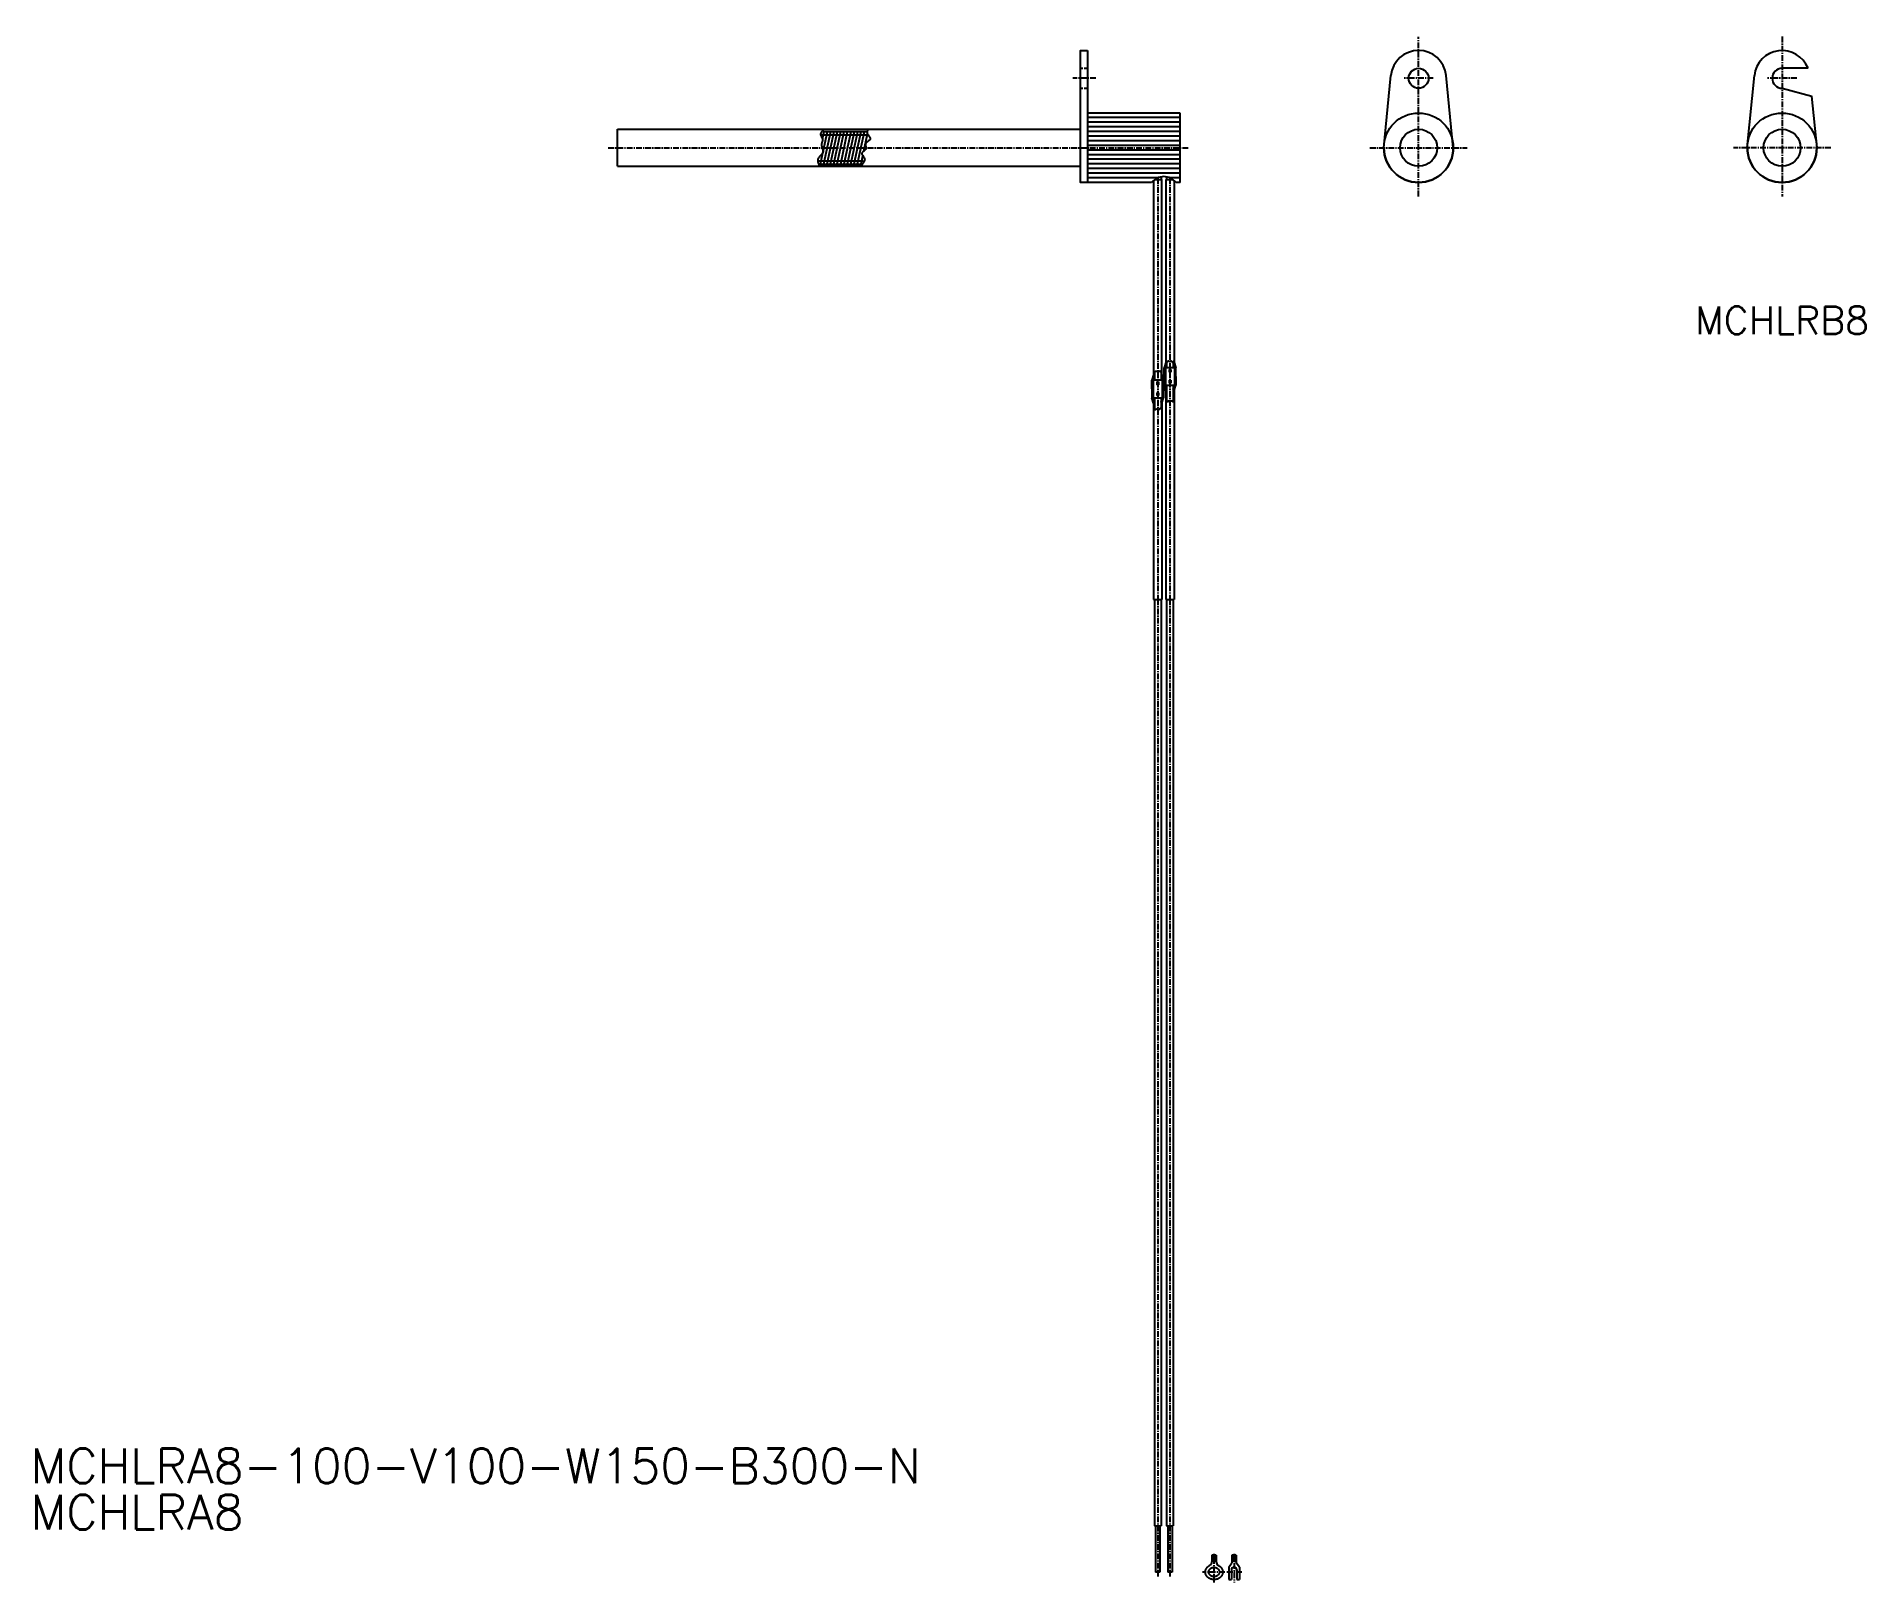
# Model space of a CAD drawing. Extents: x 65 to 460, y 37 to 370.
import ezdxf
from ezdxf.enums import TextEntityAlignment as Align

# ---------------------------------------------------------------- set-up
doc = ezdxf.new("R2010")
doc.units = 0
doc.linetypes.add('CENTER', pattern=[2, 1.25, -0.25, 0.25, -0.25])
doc.linetypes.add('DASHED', pattern=[0.75, 0.5, -0.25])
doc.layers.get('0').update_dxf_attribs({"linetype": 'CONTINUOUS'})
doc.layers.add('CENTER', color=1, linetype='CENTER')
doc.styles.get("Standard").update_dxf_attribs({"font": 'txt.shx', "bigfont": 'extfont.shx'})

msp = doc.modelspace()

# ---------------------------------------------------------------- linework, layer by layer
at = {"color": 3, "linetype": 'DASHED'}
for p, q in [((290.08, 363.6), (291.58, 363.6)), ((290.08, 359.3), (291.58, 359.3))]:
    msp.add_line(p, q, dxfattribs=at)
at = {"color": 7, "linetype": 'CONTINUOUS'}
for p, q in [((447.18, 363.6), (441.58, 363.6)), ((355.58, 346.45), (357.11, 362.05)), ((370.58, 346.45), (369.05, 362.05)), ((434.04, 346.45), (435.61, 362.05)), ((441.58, 359.3), (448, 357.58)), ((449.12, 346.45), (448, 357.58)), ((311.58, 353.95), (291.58, 353.95)), ((311.58, 352.95), (291.58, 352.95)), ((311.58, 351.95), (291.58, 351.95)), ((311.58, 338.95), (311.58, 353.95)), ((190.08, 350.45), (290.08, 350.45)), ((190.08, 342.45), (190.08, 350.45)), ((311.58, 350.95), (291.58, 350.95)), ((311.58, 349.95), (291.58, 349.95)), ((311.58, 348.95), (291.58, 348.95)), ((311.58, 347.95), (291.58, 347.95)), ((311.58, 346.95), (291.58, 346.95)), ((311.58, 345.95), (291.58, 345.95)), ((311.58, 344.95), (291.58, 344.95)), ((311.58, 343.95), (291.58, 343.95)), ((190.08, 342.45), (290.08, 342.45)), ((311.58, 342.95), (291.58, 342.95)), ((311.58, 341.95), (291.58, 341.95)), ((311.58, 340.95), (291.58, 340.95)), ((306.75, 339.95), (291.58, 339.95)), ((307.45, 340.16), (307.45, 339.6)), ((308.67, 340.16), (308.67, 339.6)), ((311.58, 339.95), (309.37, 339.95)), ((305.4, 338.95), (291.58, 338.95)), ((305.8, 339.36), (305.8, 297.42)), ((306.11, 339.6), (307.65, 339.6)), ((307.65, 297.42), (307.65, 339.6)), ((308.46, 339.6), (310, 339.6)), ((308.46, 339.6), (308.46, 300.12)), ((310.31, 339.36), (310.31, 300.12)), ((311.58, 338.95), (310.71, 338.95)), ((305.8, 297.42), (305.47, 296.27)), ((305.47, 294.37), (305.47, 296.27)), ((307.65, 297.42), (307.98, 296.27)), ((307.98, 294.37), (307.98, 296.27)), ((308.46, 300.12), (308.13, 298.96)), ((308.13, 297.07), (308.13, 298.96)), ((308.13, 297.07), (308.13, 295.17)), ((310.31, 300.12), (310.64, 298.96)), ((310.64, 297.07), (310.64, 298.96)), ((310.64, 297.07), (310.64, 295.17)), ((305.47, 294.37), (305.47, 292.47)), ((305.8, 291.32), (305.47, 292.47)), ((307.65, 291.32), (307.98, 292.47)), ((307.98, 294.37), (307.98, 292.47)), ((308.46, 294.02), (308.13, 295.17)), ((308.46, 294.02), (308.46, 248.95)), ((310.31, 294.02), (310.64, 295.17)), ((310.31, 294.02), (310.31, 248.95)), ((305.8, 291.32), (305.8, 248.95)), ((307.65, 291.32), (307.65, 248.95)), ((305.8, 248.95), (307.65, 248.95)), ((306.01, 248.95), (306.01, 48.95)), ((307.45, 248.95), (307.45, 48.95)), ((308.46, 248.95), (310.31, 248.95)), ((308.67, 248.95), (308.67, 48.95)), ((310.11, 248.95), (310.11, 48.95)), ((306.01, 48.95), (307.45, 48.95)), ((306.27, 48.95), (306.27, 38.95)), ((307.19, 48.95), (307.19, 38.95)), ((308.67, 48.95), (310.11, 48.95)), ((308.93, 48.95), (308.93, 38.95)), ((309.85, 48.95), (309.85, 38.95)), ((317.82, 40.29), (317.92, 40.35)), ((318.45, 42.61), (318.45, 41.17)), ((319.37, 42.61), (318.45, 42.61)), ((318.45, 41.37), (319.37, 41.37)), ((318.71, 42.61), (318.71, 41.37)), ((319.1, 42.61), (319.1, 41.37)), ((319.37, 42.61), (319.37, 41.17)), ((319.9, 40.35), (320, 40.29)), ((322.09, 39.96), (322.78, 40.9)), ((322.09, 39.96), (322.09, 37.31)), ((323.7, 42.61), (322.78, 42.61)), ((322.78, 42.61), (322.78, 40.9)), ((322.78, 41.37), (323.7, 41.37)), ((323.05, 42.61), (323.05, 41.37)), ((323.43, 42.61), (323.43, 41.37)), ((323.7, 42.61), (323.7, 40.9)), ((324.39, 39.96), (323.7, 40.9)), ((324.39, 39.96), (324.39, 37.31)), ((307.19, 38.95), (306.27, 38.95)), ((309.85, 38.95), (308.93, 38.95)), ((322.09, 37.31), (322.65, 37.31)), ((322.65, 39.44), (322.65, 37.31)), ((323.82, 39.44), (323.82, 37.31)), ((323.82, 37.31), (324.39, 37.31))]:
    msp.add_line(p, q, dxfattribs=at)
at = {"color": 3, "linetype": 'CONTINUOUS'}
for p, q in [((233.9, 342.99), (235.39, 349.95)), ((233.99, 349.24), (244, 349.24)), ((234.35, 348.35), (234.69, 349.95)), ((234.57, 349.95), (244.13, 349.95)), ((234.62, 342.96), (236.12, 349.95)), ((235.35, 342.96), (236.85, 349.95)), ((236.08, 342.96), (237.58, 349.95)), ((236.82, 343), (238.31, 349.95)), ((237.54, 342.96), (239.04, 349.95)), ((238.27, 342.96), (239.77, 349.95)), ((239, 342.96), (240.5, 349.95)), ((239.74, 342.96), (241.23, 349.95)), ((240.46, 342.94), (241.96, 349.95)), ((241.2, 342.96), (242.69, 349.95)), ((241.93, 342.96), (243.42, 349.95)), ((243.25, 345.74), (244.05, 349.48)), ((244.13, 350.33), (244.14, 350.33)), ((233.36, 343.66), (243.16, 343.66)), ((242.66, 342.96), (243.04, 344.74)), ((233.72, 342.94), (242.87, 342.94)), ((308.46, 300.66), (308.6, 300.47)), ((308.67, 300.38), (308.67, 298.95)), ((310.11, 300.3), (310.11, 298.95)), ((310.31, 300.62), (310.2, 300.44)), ((306.01, 297.21), (305.73, 296.25)), ((305.73, 296.25), (305.73, 292.49)), ((306.73, 296.25), (305.73, 296.25)), ((305.8, 298.29), (305.84, 298.26)), ((306.01, 298.15), (306.01, 296.25)), ((307.72, 296.25), (306.73, 296.25)), ((307.45, 298.27), (307.45, 296.25)), ((307.45, 297.21), (307.72, 296.25)), ((307.58, 298.19), (307.65, 298.12)), ((307.72, 296.25), (307.72, 292.49)), ((308.67, 299.91), (308.39, 298.95)), ((308.39, 298.95), (308.39, 295.19)), ((309.39, 298.95), (308.39, 298.95)), ((309.39, 298.59), (309.21, 298.59)), ((309.21, 298.59), (309.21, 297.97)), ((309.39, 297.97), (309.21, 297.97)), ((309.21, 296.26), (309.21, 295.65)), ((309.39, 296.26), (309.21, 296.26)), ((310.38, 298.95), (309.39, 298.95)), ((309.57, 298.59), (309.39, 298.59)), ((309.57, 297.97), (309.39, 297.97)), ((309.57, 296.26), (309.39, 296.26)), ((309.57, 298.59), (309.57, 297.97)), ((309.57, 296.26), (309.57, 295.65)), ((310.11, 299.91), (310.38, 298.95)), ((310.38, 298.95), (310.38, 295.19)), ((305.73, 292.49), (307.72, 292.49)), ((306.01, 291.53), (305.73, 292.49)), ((306.01, 292.49), (306.01, 290.01)), ((306.73, 295.89), (306.55, 295.89)), ((306.55, 295.89), (306.55, 295.27)), ((306.73, 295.27), (306.55, 295.27)), ((306.55, 293.57), (306.55, 292.95)), ((306.73, 293.57), (306.55, 293.57)), ((306.73, 292.95), (306.55, 292.95)), ((306.91, 295.89), (306.73, 295.89)), ((306.91, 295.27), (306.73, 295.27)), ((306.91, 293.57), (306.73, 293.57)), ((306.91, 292.95), (306.73, 292.95)), ((306.91, 295.89), (306.91, 295.27)), ((306.91, 293.57), (306.91, 292.95)), ((307.45, 291.53), (307.72, 292.49)), ((307.45, 292.49), (307.45, 290.12)), ((308.67, 294.23), (308.39, 295.19)), ((308.39, 295.19), (310.38, 295.19)), ((308.67, 295.19), (308.67, 291.71)), ((309.39, 295.65), (309.21, 295.65)), ((309.57, 295.65), (309.39, 295.65)), ((310.11, 294.23), (310.38, 295.19)), ((310.11, 295.19), (310.11, 291.68)), ((305.8, 290.15), (305.88, 290.1)), ((307.56, 290.03), (307.65, 289.94)), ((308.46, 291.87), (308.58, 291.78)), ((310.31, 291.9), (310.23, 291.81))]:
    msp.add_line(p, q, dxfattribs=at)
at = {"color": 7, "linetype": 'CONTINUOUS'}
msp.add_lwpolyline([(291.58, 367.45), (291.58, 338.95), (290.08, 338.95), (290.08, 367.45)], close=True, dxfattribs=at)
at = {"color": 3, "linetype": 'CONTINUOUS', "flags": 128}
for points in [[(234.67, 350.45), (234.57, 350.35), (234.41, 350.2), (234.27, 350.04), (234.14, 349.89), (234.04, 349.73), (233.97, 349.58), (233.93, 349.42), (233.92, 349.26), (233.96, 349.11), (233.99, 349.04), (234.02, 348.97), (234.07, 348.9), (234.11, 348.83), (234.16, 348.75), (234.21, 348.68), (234.25, 348.61), (234.29, 348.54), (234.32, 348.46), (234.35, 348.39), (234.36, 348.28), (234.36, 348.17), (234.34, 348.05), (234.32, 347.94), (234.28, 347.82), (234.24, 347.7), (234.2, 347.58), (234.17, 347.46), (234.14, 347.34), (234.12, 347.22), (234.13, 347.05), (234.15, 346.87), (234.19, 346.7), (234.25, 346.52), (234.31, 346.35), (234.37, 346.19), (234.42, 346.02), (234.45, 345.86), (234.47, 345.71), (234.46, 345.56), (234.41, 345.41), (234.33, 345.26), (234.23, 345.12), (234.11, 344.99), (233.98, 344.85), (233.84, 344.71), (233.71, 344.57), (233.59, 344.43), (233.48, 344.27), (233.4, 344.11), (233.36, 344.01), (233.34, 343.89), (233.32, 343.78), (233.32, 343.66), (233.33, 343.54), (233.34, 343.42), (233.36, 343.3), (233.39, 343.18), (233.42, 343.06), (233.46, 342.95), (233.49, 342.87), (233.52, 342.8), (233.55, 342.72), (233.58, 342.65), (233.61, 342.58), (233.65, 342.51), (233.68, 342.45)], [(244.21, 350.45), (244.2, 350.44), (244.14, 350.33), (244.08, 350.23), (244.03, 350.12), (243.99, 350.02), (243.97, 349.91), (243.97, 349.8), (243.98, 349.69), (244.02, 349.54), (244.09, 349.39), (244.18, 349.24), (244.28, 349.09), (244.38, 348.94), (244.48, 348.8), (244.56, 348.66), (244.62, 348.52), (244.64, 348.4), (244.63, 348.28), (244.58, 348.18), (244.5, 348.09), (244.4, 348), (244.28, 347.92), (244.16, 347.83), (244.03, 347.74), (243.91, 347.65), (243.81, 347.55), (243.72, 347.45), (243.66, 347.33), (243.64, 347.23), (243.63, 347.12), (243.64, 347.01), (243.65, 346.89), (243.67, 346.77), (243.69, 346.65), (243.71, 346.54), (243.72, 346.42), (243.71, 346.31), (243.68, 346.21), (243.63, 346.1), (243.55, 346.01), (243.46, 345.91), (243.36, 345.83), (243.25, 345.74), (243.14, 345.66), (243.04, 345.58), (242.96, 345.49), (242.89, 345.4), (242.85, 345.31), (242.84, 345.18), (242.87, 345.05), (242.94, 344.91), (243.02, 344.76), (243.12, 344.61), (243.22, 344.45), (243.32, 344.3), (243.4, 344.15), (243.45, 344), (243.46, 343.85), (243.44, 343.74), (243.4, 343.63), (243.34, 343.53), (243.26, 343.42), (243.19, 343.32), (243.11, 343.21), (243.03, 343.1), (242.96, 343), (242.91, 342.89), (242.87, 342.77), (242.87, 342.72), (242.86, 342.67), (242.87, 342.61), (242.87, 342.56), (242.88, 342.51), (242.89, 342.45), (242.89, 342.45)], [(308.6, 300.47), (308.62, 300.44), (308.64, 300.41), (308.67, 300.38), (308.69, 300.36), (308.71, 300.33), (308.73, 300.31), (308.76, 300.3), (308.78, 300.29), (308.8, 300.28), (308.83, 300.28), (308.85, 300.29), (308.88, 300.31), (308.9, 300.33), (308.93, 300.35), (308.95, 300.37), (308.98, 300.39), (309.01, 300.41), (309.03, 300.43), (309.06, 300.44), (309.08, 300.44), (309.11, 300.43), (309.13, 300.42), (309.16, 300.4), (309.18, 300.38), (309.2, 300.36), (309.23, 300.34), (309.25, 300.32), (309.27, 300.3), (309.3, 300.29), (309.32, 300.28), (309.35, 300.28), (309.38, 300.29), (309.41, 300.31), (309.43, 300.33), (309.46, 300.35), (309.49, 300.37), (309.52, 300.39), (309.55, 300.41), (309.58, 300.42), (309.6, 300.43), (309.64, 300.42), (309.67, 300.41), (309.7, 300.38), (309.73, 300.34), (309.76, 300.31), (309.79, 300.27), (309.82, 300.23), (309.85, 300.19), (309.88, 300.16), (309.91, 300.15), (309.93, 300.14), (309.96, 300.15), (309.99, 300.16), (310.02, 300.18), (310.05, 300.22), (310.08, 300.25), (310.11, 300.3), (310.14, 300.34), (310.17, 300.39), (310.2, 300.44)], [(305.84, 298.26), (305.88, 298.24), (305.91, 298.21), (305.94, 298.19), (305.97, 298.17), (306, 298.15), (306.04, 298.14), (306.07, 298.13), (306.1, 298.12), (306.13, 298.12), (306.16, 298.13), (306.18, 298.14), (306.21, 298.15), (306.23, 298.16), (306.25, 298.17), (306.28, 298.19), (306.3, 298.2), (306.32, 298.22), (306.35, 298.23), (306.37, 298.24), (306.4, 298.24), (306.44, 298.24), (306.5, 298.22), (306.55, 298.19), (306.6, 298.16), (306.65, 298.13), (306.7, 298.1), (306.74, 298.08), (306.79, 298.06), (306.83, 298.06), (306.87, 298.08), (306.89, 298.1), (306.91, 298.13), (306.92, 298.15), (306.94, 298.18), (306.95, 298.21), (306.97, 298.24), (306.99, 298.27), (307, 298.29), (307.02, 298.3), (307.04, 298.3), (307.06, 298.3), (307.08, 298.28), (307.1, 298.25), (307.13, 298.23), (307.15, 298.19), (307.18, 298.16), (307.2, 298.14), (307.23, 298.11), (307.25, 298.1), (307.27, 298.1), (307.29, 298.11), (307.3, 298.12), (307.32, 298.14), (307.34, 298.16), (307.35, 298.18), (307.37, 298.2), (307.38, 298.23), (307.4, 298.24), (307.41, 298.26), (307.43, 298.27), (307.44, 298.27), (307.46, 298.27), (307.47, 298.27), (307.49, 298.26), (307.5, 298.25), (307.52, 298.24), (307.53, 298.23), (307.55, 298.22), (307.56, 298.2), (307.58, 298.19)], [(305.88, 290.1), (305.92, 290.07), (305.95, 290.04), (305.99, 290.02), (306.02, 290), (306.05, 289.98), (306.09, 289.96), (306.12, 289.95), (306.16, 289.94), (306.19, 289.94), (306.22, 289.94), (306.26, 289.95), (306.3, 289.96), (306.34, 289.98), (306.38, 290.01), (306.41, 290.03), (306.45, 290.05), (306.49, 290.07), (306.53, 290.09), (306.57, 290.1), (306.61, 290.1), (306.64, 290.09), (306.68, 290.07), (306.72, 290.05), (306.76, 290.03), (306.79, 290.01), (306.83, 289.98), (306.87, 289.96), (306.9, 289.95), (306.94, 289.94), (306.97, 289.94), (307, 289.95), (307.03, 289.97), (307.07, 289.99), (307.1, 290.03), (307.13, 290.06), (307.16, 290.09), (307.19, 290.12), (307.22, 290.15), (307.25, 290.17), (307.29, 290.19), (307.31, 290.19), (307.34, 290.19), (307.36, 290.18), (307.39, 290.17), (307.42, 290.15), (307.44, 290.13), (307.47, 290.11), (307.5, 290.08), (307.53, 290.05), (307.56, 290.03)], [(308.58, 291.78), (308.61, 291.75), (308.64, 291.73), (308.67, 291.7), (308.7, 291.68), (308.73, 291.66), (308.76, 291.65), (308.79, 291.64), (308.82, 291.63), (308.85, 291.63), (308.88, 291.64), (308.9, 291.65), (308.92, 291.66), (308.95, 291.68), (308.97, 291.7), (308.99, 291.71), (309.01, 291.73), (309.03, 291.75), (309.05, 291.76), (309.07, 291.77), (309.1, 291.78), (309.12, 291.78), (309.15, 291.77), (309.18, 291.77), (309.21, 291.75), (309.25, 291.74), (309.28, 291.73), (309.31, 291.71), (309.34, 291.7), (309.37, 291.7), (309.4, 291.7), (309.43, 291.7), (309.46, 291.72), (309.49, 291.73), (309.52, 291.75), (309.56, 291.78), (309.59, 291.8), (309.61, 291.82), (309.64, 291.83), (309.67, 291.84), (309.7, 291.84), (309.74, 291.84), (309.77, 291.82), (309.8, 291.8), (309.84, 291.78), (309.87, 291.75), (309.9, 291.72), (309.93, 291.7), (309.97, 291.67), (310, 291.66), (310.03, 291.65), (310.05, 291.65), (310.07, 291.66), (310.09, 291.67), (310.11, 291.68), (310.13, 291.7), (310.15, 291.72), (310.17, 291.74), (310.19, 291.76), (310.21, 291.79), (310.23, 291.81)]]:
    msp.add_lwpolyline(points, dxfattribs=at)
at = {"color": 7, "linetype": 'CONTINUOUS'}
for points in [[(320, 40.29, 0), (320.05, 40.25, 0), (320.11, 40.21, 0), (320.17, 40.17, 0), (320.22, 40.12, 0), (320.28, 40.08, 0), (320.33, 40.03, 0), (320.37, 39.98, 0), (320.42, 39.93, 0), (320.46, 39.88, 0), (320.5, 39.82, 0), (320.54, 39.77, 0), (320.58, 39.71, 0), (320.61, 39.65, 0), (320.64, 39.59, 0), (320.67, 39.53, 0), (320.69, 39.47, 0), (320.72, 39.41, 0), (320.73, 39.35, 0), (320.75, 39.28, 0), (320.77, 39.22, 0), (320.78, 39.16, 0), (320.78, 39.09, 0), (320.79, 39.03, 0), (320.79, 38.96, 0), (320.79, 38.9, 0), (320.79, 38.83, 0), (320.78, 38.77, 0), (320.77, 38.7, 0), (320.76, 38.64, 0), (320.74, 38.58, 0), (320.72, 38.51, 0), (320.7, 38.45, 0), (320.68, 38.39, 0), (320.65, 38.33, 0), (320.62, 38.27, 0), (320.59, 38.21, 0), (320.56, 38.15, 0), (320.52, 38.1, 0), (320.48, 38.04, 0), (320.44, 37.99, 0), (320.39, 37.94, 0), (320.35, 37.89, 0), (320.3, 37.84, 0), (320.24, 37.79, 0), (320.19, 37.75, 0), (320.14, 37.7, 0), (320.08, 37.66, 0), (320.02, 37.62, 0), (319.96, 37.59, 0), (319.9, 37.55, 0), (319.83, 37.52, 0), (319.77, 37.49, 0), (319.7, 37.46, 0), (319.63, 37.43, 0), (319.56, 37.41, 0), (319.49, 37.39, 0), (319.42, 37.37, 0), (319.35, 37.35, 0), (319.28, 37.34, 0), (319.2, 37.33, 0), (319.13, 37.32, 0), (319.06, 37.31, 0), (318.98, 37.31, 0), (318.91, 37.31, 0), (318.83, 37.31, 0), (318.76, 37.31, 0), (318.69, 37.32, 0), (318.61, 37.33, 0), (318.54, 37.34, 0), (318.47, 37.35, 0), (318.39, 37.37, 0), (318.32, 37.39, 0), (318.25, 37.41, 0), (318.18, 37.43, 0), (318.12, 37.46, 0), (318.05, 37.49, 0), (317.98, 37.52, 0), (317.92, 37.55, 0), (317.86, 37.59, 0), (317.8, 37.62, 0), (317.74, 37.66, 0), (317.68, 37.7, 0), (317.62, 37.75, 0), (317.57, 37.79, 0), (317.52, 37.84, 0), (317.47, 37.89, 0), (317.42, 37.94, 0), (317.38, 37.99, 0), (317.34, 38.04, 0), (317.3, 38.1, 0), (317.26, 38.15, 0), (317.23, 38.21, 0), (317.19, 38.27, 0), (317.16, 38.33, 0), (317.14, 38.39, 0), (317.11, 38.45, 0), (317.09, 38.51, 0), (317.07, 38.58, 0), (317.06, 38.64, 0), (317.05, 38.7, 0), (317.04, 38.77, 0), (317.03, 38.83, 0), (317.03, 38.9, 0), (317.02, 38.96, 0), (317.03, 39.03, 0), (317.03, 39.09, 0), (317.04, 39.16, 0), (317.05, 39.22, 0), (317.06, 39.28, 0), (317.08, 39.35, 0), (317.1, 39.41, 0), (317.12, 39.47, 0), (317.15, 39.53, 0), (317.18, 39.59, 0), (317.21, 39.65, 0), (317.24, 39.71, 0), (317.27, 39.77, 0), (317.31, 39.82, 0), (317.35, 39.88, 0), (317.4, 39.93, 0), (317.44, 39.98, 0), (317.49, 40.03, 0), (317.54, 40.08, 0), (317.59, 40.12, 0), (317.65, 40.17, 0), (317.7, 40.21, 0), (317.76, 40.25, 0), (317.82, 40.29, 0)], [(320.06, 38.95, 0), (320.06, 38.9, 0), (320.06, 38.85, 0), (320.05, 38.8, 0), (320.04, 38.75, 0), (320.03, 38.7, 0), (320.01, 38.66, 0), (319.99, 38.61, 0), (319.97, 38.56, 0), (319.95, 38.52, 0), (319.93, 38.48, 0), (319.9, 38.43, 0), (319.87, 38.39, 0), (319.83, 38.35, 0), (319.8, 38.31, 0), (319.76, 38.27, 0), (319.72, 38.24, 0), (319.68, 38.2, 0), (319.64, 38.17, 0), (319.6, 38.14, 0), (319.55, 38.11, 0), (319.5, 38.09, 0), (319.45, 38.06, 0), (319.4, 38.04, 0), (319.35, 38.02, 0), (319.3, 38, 0), (319.24, 37.99, 0), (319.19, 37.97, 0), (319.13, 37.96, 0), (319.08, 37.95, 0), (319.02, 37.95, 0), (318.96, 37.94, 0), (318.91, 37.94, 0), (318.85, 37.94, 0), (318.79, 37.95, 0), (318.74, 37.95, 0), (318.68, 37.96, 0), (318.63, 37.97, 0), (318.57, 37.99, 0), (318.52, 38, 0), (318.47, 38.02, 0), (318.41, 38.04, 0), (318.36, 38.06, 0), (318.31, 38.09, 0), (318.27, 38.11, 0), (318.22, 38.14, 0), (318.18, 38.17, 0), (318.13, 38.2, 0), (318.09, 38.24, 0), (318.05, 38.27, 0), (318.02, 38.31, 0), (317.98, 38.35, 0), (317.95, 38.39, 0), (317.92, 38.43, 0), (317.89, 38.48, 0), (317.86, 38.52, 0), (317.84, 38.56, 0), (317.82, 38.61, 0), (317.8, 38.66, 0), (317.79, 38.7, 0), (317.78, 38.75, 0), (317.77, 38.8, 0), (317.76, 38.85, 0), (317.76, 38.9, 0), (317.75, 38.95, 0), (317.76, 39, 0), (317.76, 39.05, 0), (317.77, 39.1, 0), (317.78, 39.15, 0), (317.79, 39.19, 0), (317.8, 39.24, 0), (317.82, 39.29, 0), (317.84, 39.33, 0), (317.86, 39.38, 0), (317.89, 39.42, 0), (317.92, 39.47, 0), (317.95, 39.51, 0), (317.98, 39.55, 0), (318.02, 39.59, 0), (318.05, 39.63, 0), (318.09, 39.66, 0), (318.13, 39.7, 0), (318.18, 39.73, 0), (318.22, 39.76, 0), (318.27, 39.79, 0), (318.31, 39.81, 0), (318.36, 39.84, 0), (318.41, 39.86, 0), (318.47, 39.88, 0), (318.52, 39.9, 0), (318.57, 39.91, 0), (318.63, 39.93, 0), (318.68, 39.94, 0), (318.74, 39.95, 0), (318.79, 39.95, 0), (318.85, 39.95, 0), (318.91, 39.96, 0), (318.96, 39.95, 0), (319.02, 39.95, 0), (319.08, 39.95, 0), (319.13, 39.94, 0), (319.19, 39.93, 0), (319.24, 39.91, 0), (319.3, 39.9, 0), (319.35, 39.88, 0), (319.4, 39.86, 0), (319.45, 39.84, 0), (319.5, 39.81, 0), (319.55, 39.79, 0), (319.6, 39.76, 0), (319.64, 39.73, 0), (319.68, 39.7, 0), (319.72, 39.66, 0), (319.76, 39.63, 0), (319.8, 39.59, 0), (319.83, 39.55, 0), (319.87, 39.51, 0), (319.9, 39.47, 0), (319.93, 39.42, 0), (319.95, 39.38, 0), (319.97, 39.33, 0), (319.99, 39.29, 0), (320.01, 39.24, 0), (320.03, 39.19, 0), (320.04, 39.15, 0), (320.05, 39.1, 0), (320.06, 39.05, 0), (320.06, 39, 0), (320.06, 38.95, 0)]]:
    msp.add_polyline3d(points, dxfattribs=at)
for centre, radius in [((363.08, 361.45), 2.15), ((363.08, 346.45), 7.5), ((441.58, 346.45), 7.5), ((363.08, 346.45), 4), ((441.58, 346.45), 4)]:
    msp.add_circle(centre, radius, dxfattribs=at)
for centre, radius, start, end in [((363.08, 361.45), 6, 5.7392, 174.2608), ((441.58, 361.45), 6, 20.9979, 174.2608), ((441.58, 361.45), 2.15, 90, 270), ((363.08, 346.45), 7.5, 180, 0), ((441.58, 346.45), 7.5, 180, 0), ((308.06, 336.79), 3.42, 39.1535, 140.8465), ((317.54, 41.17), 0.908, 294.6289, 359.7621), ((320.28, 41.17), 0.908, 180.2379, 245.3711), ((323.24, 39.44), 0.585, 0, 180)]:
    msp.add_arc(centre, radius, start, end, dxfattribs=at)
at = {"layer": 'CENTER', "color": 1, "linetype": 'CENTER'}
for p, q in [((363.08, 335.95), (363.08, 370.42)), ((441.58, 370.45), (441.58, 335.95)), ((293.37, 361.45), (288.41, 361.45)), ((366.23, 361.45), (359.93, 361.45)), ((444.73, 361.45), (438.43, 361.45)), ((188.08, 346.45), (313.58, 346.45)), ((352.58, 346.45), (373.58, 346.45)), ((452.08, 346.45), (431.08, 346.45)), ((306.73, 339.94), (306.73, 248.95)), ((309.39, 339.94), (309.39, 248.95)), ((306.73, 248.95), (306.73, 48.95)), ((309.39, 248.95), (309.39, 48.95)), ((306.73, 48.95), (306.73, 37.95)), ((309.39, 48.95), (309.39, 37.95)), ((318.91, 36.7), (318.91, 42.85)), ((323.24, 42.85), (323.24, 36.7)), ((321.22, 38.95), (316.44, 38.95)), ((324.94, 38.95), (321.54, 38.95))]:
    msp.add_line(p, q, dxfattribs=at)

# ---------------------------------------------------------------- texts
at = {"color": 7, "linetype": 'CONTINUOUS'}
msp.add_text('MCHLRB8', height=6, dxfattribs=at).set_placement((441.58, 309.2), align=Align.MIDDLE)
for s, p in [('MCHLRA8-100-V100-W150-B300-N', (63.33, 61.86)), ('MCHLRA8', (63.33, 51.86))]:
    msp.add_text(s, height=7.5, dxfattribs=at).set_placement(p, align=Align.MIDDLE_LEFT)

doc.saveas('drawing.dxf')
